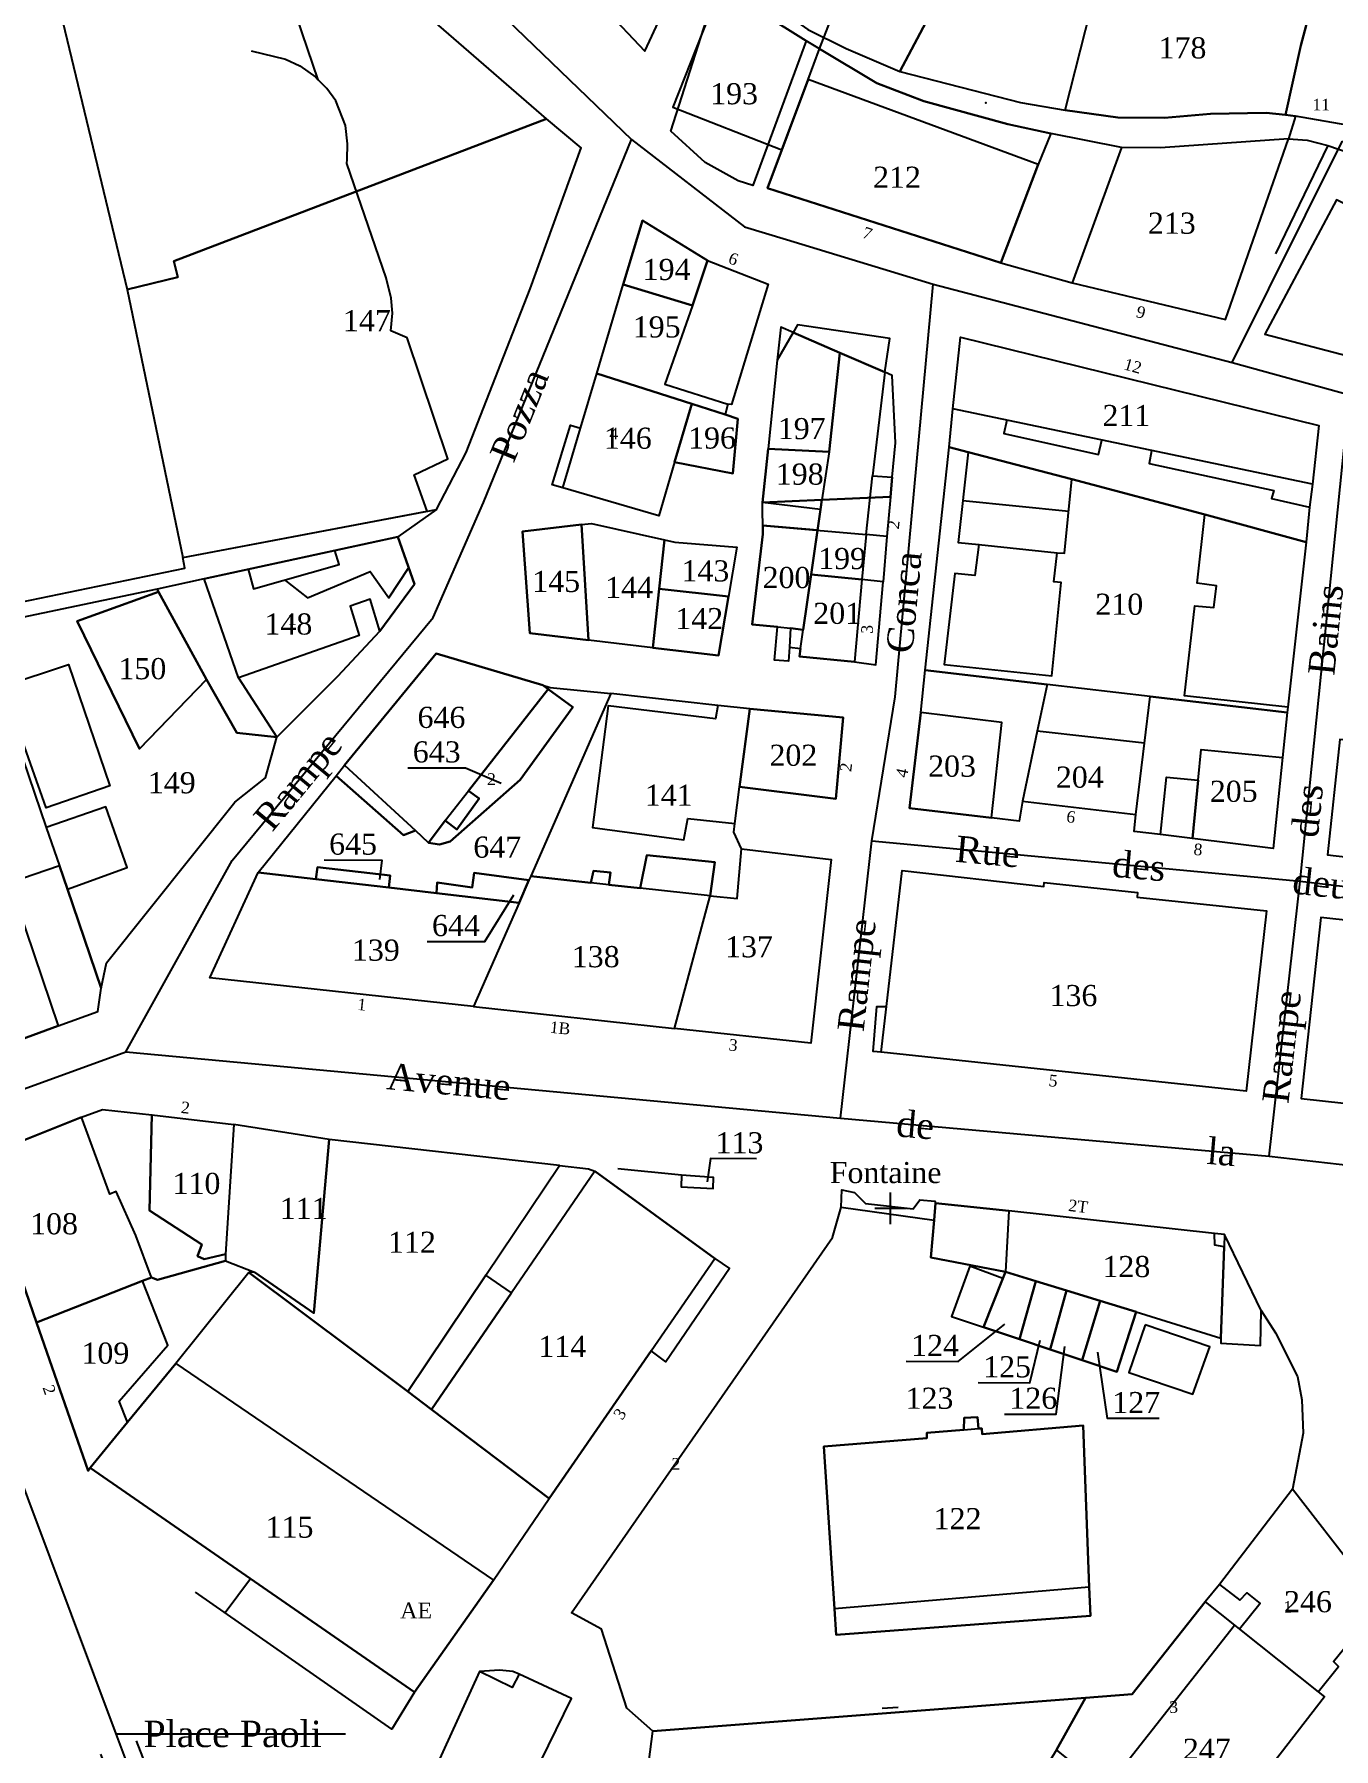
# Model space of a CAD drawing. Extents: x 1207245 to 1207999, y 6153356 to 6154119.
# Drawn here: x 1207515.9 to 1207638.9, y 6153692.3 to 6153854.7 of the extents above; entities that cross this region are included whole.
import ezdxf

# ---------------------------------------------------------------- set-up
doc = ezdxf.new("R2010")
doc.units = 0
doc.linetypes.add('CONTINU', pattern=[0])
doc.layers.get('0').update_dxf_attribs({"linetype": 'CONTINU'})
for name, color, linetype in [('1FLECHEFL', 7, 'CONTINU'), ('1PARCELLE', 7, 'CONTINU'), ('1TRONFLUV', 7, 'CONTINU'), ('1TROUPARCELLE', 7, 'CONTINU'), ('1ZONCOMM', 7, 'CONTINU'), ('3BATIDUR', 7, 'CONTINU'), ('3BATILEGER', 7, 'CONTINU'), ('3CALVAIRE', 7, 'CONTINU'), ('3CHEMIN', 7, 'CONTINU'), ('3FISCLINE', 7, 'CONTINUOUS'), ('3FLECHEPAR', 7, 'CONTINU'), ('3LIMNONPARC', 7, 'CONTINU'), ('3MURNONMI', 7, 'CONTINU'), ('3NUMVOIE', 7, 'CONTINU'), ('3PARCELLETEX', 7, 'CONTINU'), ('3SENTIER', 7, 'CONTINU'), ('3SENTIERTEX', 7, 'CONTINU'), ('3ZONCOMMTEX', 7, 'CONTINU')]:
    doc.layers.add(name, color=color, linetype=linetype)
doc.styles.get("Standard").update_dxf_attribs({"font": 'Times New Roman'})

# ---------------------------------------------------------------- blocks, each defined once
blk = doc.blocks.new('MURNOMI')
blk.add_line((-0.75, 0.5), (0.75, 0.5))
blk = doc.blocks.new('DETATOPO')
for points in [[(-1.5, 0), (1.5, 0)], [(0, -1.5), (0, 1.5)]]:
    blk.add_lwpolyline(points)
blk = doc.blocks.new('FLECHRU1')
blk.add_point((0, 0))

msp = doc.modelspace()

# ---------------------------------------------------------------- linework, layer by layer
at = {"layer": '1PARCELLE'}
for points in [[(1207542.05, 6153895.07), (1207537.3, 6153895.38), (1207537.33, 6153893.53), (1207537.99, 6153890.25), (1207538.95, 6153888.84), (1207552.68, 6153875.33), (1207559.91, 6153867.85), (1207567.19, 6153860.03), (1207569.9, 6153857.09), (1207573.7, 6153853.05), (1207577.82, 6153861.9), (1207572.01, 6153866.89), (1207542.05, 6153895.07)], [(1207501.12, 6153889.75), (1207513.96, 6153875.24), (1207524.72, 6153830.49), (1207529.5, 6153831.66), (1207529.12, 6153833.17), (1207564.39, 6153846.64), (1207545.9, 6153862.73), (1207511, 6153893.98), (1207501.72, 6153890.73), (1207501.12, 6153889.75)], [(1207495.28, 6153845.43), (1207494.18, 6153849.16), (1207498.48, 6153850.46), (1207496.76, 6153856.01), (1207492.47, 6153854.66), (1207490.54, 6153861.13), (1207492.84, 6153871.37), (1207494.24, 6153876.37), (1207495.41, 6153879.7), (1207497.15, 6153883.33), (1207501.12, 6153889.75), (1207513.96, 6153875.24), (1207524.72, 6153830.49), (1207529.96, 6153805.1), (1207553.99, 6153809.67), (1207550.34, 6153807.08), (1207531.99, 6153803.11), (1207527.53, 6153802.12), (1207511.57, 6153798.78), (1207503.24, 6153822.34), (1207497.17, 6153839.97), (1207495.28, 6153845.43)], [(1207589.12, 6153871.71), (1207584.88, 6153867.47), (1207582.95, 6153864.36), (1207581, 6153860.81), (1207589.13, 6153855.1), (1207592.75, 6153853.32), (1207597.85, 6153851.12), (1207605.54, 6153865.67), (1207593.46, 6153870.11), (1207589.12, 6153871.71)], [(1207613.49, 6153847.47), (1207617.33, 6153862.66), (1207605.54, 6153865.67), (1207597.85, 6153851.12), (1207609.26, 6153848.2), (1207613.49, 6153847.47)], [(1207636.84, 6153857.51), (1207635.8, 6153853.6), (1207634.36, 6153847.02), (1207632.52, 6153847.23), (1207627.25, 6153847.13), (1207622.91, 6153846.73), (1207618.49, 6153846.78), (1207613.49, 6153847.47), (1207617.33, 6153862.66), (1207618.94, 6153862.29), (1207636.84, 6153857.51)], [(1207580.57, 6153859.3), (1207588.97, 6153854.05), (1207583.93, 6153840.33), (1207582.55, 6153840.77), (1207579.41, 6153842.53), (1207576.18, 6153845.49), (1207580.57, 6153859.3)], [(1207612.13, 6153845.27), (1207610.94, 6153842.32), (1207607.39, 6153833), (1207585.33, 6153840.08), (1207589.18, 6153850.38), (1207590.24, 6153853.27), (1207595.65, 6153850.02), (1207600.12, 6153848.33), (1207608.05, 6153846.16), (1207612.13, 6153845.27)], [(1207524.72, 6153830.49), (1207529.96, 6153805.1), (1207553.99, 6153809.67), (1207556.79, 6153815.05), (1207562.86, 6153830.55), (1207567.67, 6153843.89), (1207564.39, 6153846.64), (1207529.12, 6153833.17), (1207529.5, 6153831.66), (1207524.72, 6153830.49)], [(1207612.13, 6153845.27), (1207610.94, 6153842.32), (1207607.39, 6153833), (1207614.14, 6153831.12), (1207628.67, 6153827.64), (1207634.63, 6153844.76), (1207622.52, 6153843.89), (1207618.81, 6153843.92), (1207612.13, 6153845.27)], [(1207649.23, 6153821.84), (1207654.88, 6153831.62), (1207653.26, 6153832.85), (1207649.9, 6153836.49), (1207647.66, 6153838.45), (1207643.17, 6153841.31), (1207641.15, 6153837.96), (1207639.17, 6153838.97), (1207632.39, 6153826.25), (1207649.23, 6153821.84)], [(1207571.67, 6153830.95), (1207578.21, 6153828.97), (1207579.63, 6153833.23), (1207573.47, 6153837.03), (1207571.67, 6153830.95)], [(1207569.17, 6153822.55), (1207571.67, 6153830.95), (1207578.21, 6153828.97), (1207579.63, 6153833.23), (1207585.38, 6153830.99), (1207581.92, 6153819.6), (1207581.55, 6153819.64), (1207581.32, 6153818.65), (1207578.15, 6153819.67), (1207569.17, 6153822.55)], [(1207585.37, 6153815.42), (1207591.14, 6153815.12), (1207592.16, 6153824.5), (1207587.75, 6153826.41), (1207586.57, 6153826.92), (1207586.24, 6153823.8), (1207585.37, 6153815.42)], [(1207636.32, 6153806.58), (1207626.72, 6153809.19), (1207614.12, 6153812.54), (1207604.3, 6153815.1), (1207602.51, 6153815.57), (1207602.87, 6153819.18), (1207603.57, 6153825.97), (1207637.51, 6153817.6), (1207636.89, 6153812.05), (1207636.63, 6153809.89), (1207636.32, 6153806.58)], [(1207590.47, 6153810.57), (1207596.95, 6153810.86), (1207597.12, 6153812.73), (1207597.42, 6153815.98), (1207597.13, 6153822.34), (1207596.42, 6153822.65), (1207592.16, 6153824.5), (1207591.14, 6153815.12), (1207585.37, 6153815.42), (1207584.84, 6153810.32), (1207590.47, 6153810.57)], [(1207569.17, 6153822.55), (1207578.15, 6153819.67), (1207576.52, 6153814.15), (1207575.02, 6153809.05), (1207565.95, 6153811.7), (1207564.95, 6153811.98), (1207566.67, 6153817.66), (1207567.62, 6153817.36), (1207569.17, 6153822.55)], [(1207581.32, 6153818.65), (1207578.15, 6153819.67), (1207576.52, 6153814.15), (1207582.05, 6153813.07), (1207582.5, 6153818.26), (1207581.32, 6153818.65)], [(1207634.5, 6153790.45), (1207621.55, 6153791.95), (1207611.78, 6153793.08), (1207600.24, 6153794.44), (1207602.51, 6153815.57), (1207604.3, 6153815.1), (1207614.12, 6153812.54), (1207626.72, 6153809.19), (1207636.32, 6153806.58), (1207634.57, 6153790.94), (1207634.5, 6153790.45)], [(1207590.47, 6153810.57), (1207596.95, 6153810.86), (1207596.61, 6153807.11), (1207596.26, 6153802.81), (1207594.25, 6153803.02), (1207589.45, 6153803.5), (1207590.34, 6153809.66), (1207590.47, 6153810.57)], [(1207590.47, 6153810.57), (1207590.34, 6153809.66), (1207589.45, 6153803.5), (1207588.69, 6153798.28), (1207587.5, 6153798.42), (1207587.39, 6153796.62), (1207587.31, 6153795.3), (1207585.98, 6153795.41), (1207586.27, 6153798.54), (1207583.88, 6153798.76), (1207584.87, 6153807.33), (1207584.84, 6153810.32), (1207590.47, 6153810.57)], [(1207568.37, 6153797.29), (1207567.7, 6153808.23), (1207562.13, 6153807.58), (1207562.82, 6153797.94), (1207568.37, 6153797.29)], [(1207575.07, 6153802.14), (1207574.47, 6153796.56), (1207568.37, 6153797.29), (1207567.7, 6153808.23), (1207568.66, 6153808.33), (1207575.57, 6153806.79), (1207575.07, 6153802.14)], [(1207550.34, 6153807.08), (1207531.99, 6153803.11), (1207527.53, 6153802.12), (1207527.66, 6153801.88), (1207532.23, 6153793.55), (1207535.08, 6153788.5), (1207538.88, 6153788.1), (1207544.64, 6153793.87), (1207548.61, 6153798.14), (1207551.91, 6153802.6), (1207550.34, 6153807.08)], [(1207575.07, 6153802.14), (1207575.57, 6153806.79), (1207576.55, 6153806.57), (1207582.42, 6153806.09), (1207581.63, 6153801.41), (1207575.07, 6153802.14)], [(1207596.26, 6153802.81), (1207594.25, 6153803.02), (1207589.45, 6153803.5), (1207588.69, 6153798.28), (1207587.5, 6153798.42), (1207587.39, 6153796.62), (1207588.43, 6153796.51), (1207588.33, 6153795.75), (1207593.54, 6153795.25), (1207595.58, 6153794.95), (1207596.26, 6153802.81)], [(1207527.53, 6153802.12), (1207511.57, 6153798.78), (1207510.55, 6153798.54), (1207513.72, 6153789.3), (1207517.04, 6153779.56), (1207518.29, 6153775.91), (1207519.06, 6153773.7), (1207522.25, 6153764.34), (1207522.74, 6153766.75), (1207534.91, 6153781.96), (1207537.79, 6153784.24), (1207538.88, 6153788.1), (1207535.08, 6153788.5), (1207532.23, 6153793.55), (1207525.88, 6153787.01), (1207519.98, 6153799.1), (1207527.66, 6153801.88), (1207527.53, 6153802.12)], [(1207527.66, 6153801.88), (1207519.98, 6153799.1), (1207525.88, 6153787.01), (1207532.23, 6153793.55), (1207527.66, 6153801.88)], [(1207575.07, 6153802.14), (1207574.47, 6153796.56), (1207580.68, 6153795.83), (1207581.63, 6153801.41), (1207575.07, 6153802.14)], [(1207564.06, 6153793.02), (1207564.55, 6153792.66), (1207557.02, 6153783.02), (1207558.03, 6153782.29), (1207555.9, 6153779.37), (1207554.8, 6153780.2), (1207553.23, 6153778.1), (1207551.99, 6153779.26), (1207550.87, 6153778.84), (1207544.5, 6153784.43), (1207545.29, 6153785.46), (1207553.94, 6153796.03), (1207564.06, 6153793.02)], [(1207570.49, 6153792.23), (1207562.9, 6153774.93), (1207562.74, 6153774.57), (1207557.55, 6153775.25), (1207557.37, 6153773.88), (1207554.06, 6153774.33), (1207553.98, 6153773.34), (1207549.47, 6153773.86), (1207549.59, 6153775.02), (1207542.72, 6153775.79), (1207542.56, 6153774.66), (1207537.12, 6153775.29), (1207544.5, 6153784.43), (1207550.87, 6153778.84), (1207551.99, 6153779.26), (1207553.23, 6153778.1), (1207554.28, 6153777.94), (1207555.29, 6153778.21), (1207561.89, 6153784.07), (1207566.89, 6153790.95), (1207564.55, 6153792.66), (1207564.06, 6153793.02), (1207564.74, 6153792.81), (1207570.49, 6153792.23)], [(1207600.24, 6153794.44), (1207611.78, 6153793.08), (1207610.83, 6153788.66), (1207609.46, 6153782.03), (1207609.13, 6153780.16), (1207606.51, 6153780.48), (1207598.77, 6153781.38), (1207599.84, 6153790.45), (1207600.24, 6153794.44)], [(1207620.17, 6153780.79), (1207620.99, 6153787.52), (1207621.55, 6153791.95), (1207611.78, 6153793.08), (1207610.83, 6153788.66), (1207609.46, 6153782.03), (1207620.17, 6153780.79)], [(1207564.55, 6153792.66), (1207566.89, 6153790.95), (1207561.89, 6153784.07), (1207555.29, 6153778.21), (1207554.28, 6153777.94), (1207553.23, 6153778.1), (1207554.8, 6153780.2), (1207555.9, 6153779.37), (1207558.03, 6153782.29), (1207557.02, 6153783.02), (1207564.55, 6153792.66)], [(1207579.9, 6153773.09), (1207582.44, 6153772.82), (1207582.86, 6153777.52), (1207582.13, 6153779.1), (1207582.21, 6153779.94), (1207582.68, 6153783.41), (1207583.66, 6153790.78), (1207580.61, 6153791.11), (1207570.49, 6153792.23), (1207562.9, 6153774.93), (1207568.6, 6153774.32), (1207568.85, 6153775.44), (1207570.47, 6153775.28), (1207570.29, 6153774.13), (1207573.27, 6153773.81), (1207573.89, 6153776.93), (1207580.33, 6153776.26), (1207579.9, 6153773.09)], [(1207634.5, 6153790.45), (1207634.06, 6153786.19), (1207633.18, 6153777.57), (1207625.55, 6153778.51), (1207622.51, 6153778.88), (1207620.01, 6153779.16), (1207620.17, 6153780.79), (1207620.99, 6153787.52), (1207621.55, 6153791.95), (1207634.5, 6153790.45)], [(1207582.68, 6153783.41), (1207583.66, 6153790.78), (1207592.49, 6153789.95), (1207591.79, 6153782.28), (1207582.68, 6153783.41)], [(1207518.29, 6153775.91), (1207513.61, 6153774.32), (1207503.51, 6153770.88), (1207498.83, 6153784.32), (1207509.09, 6153787.74), (1207513.72, 6153789.3), (1207517.04, 6153779.56), (1207518.29, 6153775.91)], [(1207662.82, 6153774.15), (1207663.7, 6153782.12), (1207664.04, 6153785.04), (1207639.49, 6153787.89), (1207638.33, 6153776.95), (1207662.82, 6153774.15)], [(1207579.9, 6153773.09), (1207580.33, 6153776.26), (1207573.89, 6153776.93), (1207573.27, 6153773.81), (1207570.29, 6153774.13), (1207570.47, 6153775.28), (1207568.85, 6153775.44), (1207568.6, 6153774.32), (1207562.9, 6153774.93), (1207562.74, 6153774.57), (1207561.81, 6153772.43), (1207557.5, 6153762.6), (1207576.5, 6153760.53), (1207579.9, 6153773.09)], [(1207579.9, 6153773.09), (1207582.44, 6153772.82), (1207582.86, 6153777.52), (1207591.33, 6153776.51), (1207589.41, 6153759.12), (1207576.5, 6153760.53), (1207579.9, 6153773.09)], [(1207522.25, 6153764.34), (1207519.06, 6153773.7), (1207518.29, 6153775.91), (1207513.61, 6153774.32), (1207503.51, 6153770.88), (1207508.31, 6153757.15), (1207518.16, 6153760.77), (1207521.93, 6153762.13), (1207522.25, 6153764.34)], [(1207537.12, 6153775.29), (1207542.56, 6153774.66), (1207549.47, 6153773.86), (1207553.98, 6153773.34), (1207561.81, 6153772.43), (1207557.5, 6153762.6), (1207532.53, 6153765.32), (1207537.12, 6153775.29)], [(1207542.56, 6153774.66), (1207542.72, 6153775.79), (1207549.59, 6153775.02), (1207549.47, 6153773.86), (1207542.56, 6153774.66)], [(1207553.98, 6153773.34), (1207554.06, 6153774.33), (1207557.37, 6153773.88), (1207557.55, 6153775.25), (1207562.74, 6153774.57), (1207561.81, 6153772.43), (1207553.98, 6153773.34)], [(1207620.3, 6153772.96), (1207632.56, 6153771.65), (1207630.61, 6153754.57), (1207596.08, 6153758.27), (1207595.32, 6153758.35), (1207595.68, 6153762.61), (1207596.58, 6153762.59), (1207598.05, 6153775.49), (1207611.46, 6153773.97), (1207611.52, 6153774.35), (1207620.33, 6153773.41), (1207620.3, 6153772.96)], [(1207662.66, 6153768.29), (1207637.7, 6153771.02), (1207635.84, 6153753.9), (1207660.93, 6153751.13), (1207662.66, 6153768.29)], [(1207534.01, 6153739.16), (1207534.02, 6153738.51), (1207527.57, 6153736.73), (1207527.01, 6153736.95), (1207526.17, 6153736.62), (1207516.13, 6153732.69), (1207510.73, 6153748.26), (1207520.39, 6153752.11), (1207522.38, 6153752.84), (1207527.04, 6153752.35), (1207526.81, 6153743.29), (1207531.77, 6153740.08), (1207531.37, 6153738.97), (1207532.01, 6153738.68), (1207534.01, 6153739.16)], [(1207534.01, 6153739.16), (1207532.01, 6153738.68), (1207531.37, 6153738.97), (1207531.77, 6153740.08), (1207526.81, 6153743.29), (1207527.04, 6153752.35), (1207534.8, 6153751.44), (1207534.01, 6153739.16)], [(1207534.01, 6153739.16), (1207534.02, 6153738.51), (1207536.77, 6153737.46), (1207542.38, 6153733.57), (1207543.84, 6153750.02), (1207534.8, 6153751.44), (1207534.01, 6153739.16)], [(1207536.22, 6153737.42), (1207551.27, 6153726.15), (1207558.66, 6153737.16), (1207565.62, 6153747.54), (1207543.84, 6153750.02), (1207542.38, 6153733.57), (1207536.77, 6153737.46), (1207536.22, 6153737.42)], [(1207564.64, 6153716.02), (1207553.52, 6153724.45), (1207551.27, 6153726.15), (1207558.66, 6153737.16), (1207565.62, 6153747.54), (1207568.36, 6153747.24), (1207568.96, 6153747.02), (1207580.34, 6153738.73), (1207581.71, 6153737.79), (1207575.7, 6153728.97), (1207574.3, 6153729.99), (1207564.64, 6153716.02)], [(1207580.22, 6153746.4), (1207577.19, 6153746.63), (1207577.13, 6153745.53), (1207580.16, 6153745.37), (1207580.22, 6153746.4)], [(1207572, 6153696.15), (1207569.61, 6153703.64), (1207566.77, 6153705.2), (1207591.48, 6153740.73), (1207592.29, 6153743.6), (1207601.09, 6153742.38), (1207600.77, 6153738.83), (1207607.85, 6153737.48), (1207607.6, 6153736.85), (1207605.77, 6153732.24), (1207609.16, 6153731.1), (1207612.07, 6153730.13), (1207615.09, 6153729.13), (1207618.39, 6153728.02), (1207620.2, 6153733.68), (1207628.24, 6153731.2), (1207628.23, 6153730.73), (1207631.98, 6153730.5), (1207632.03, 6153733.83), (1207633.4, 6153731.69), (1207635.49, 6153727.58), (1207635.9, 6153725.35), (1207636.03, 6153722.2), (1207635.02, 6153716.9), (1207628.11, 6153707.87), (1207626.75, 6153706.23), (1207619.82, 6153697.5), (1207615.41, 6153697.13), (1207574.47, 6153693.98), (1207572, 6153696.15)], [(1207601.09, 6153742.38), (1207600.77, 6153738.83), (1207607.85, 6153737.48), (1207610.72, 6153736.59), (1207613.63, 6153735.7), (1207616.79, 6153734.72), (1207620.2, 6153733.68), (1207628.24, 6153731.2), (1207628.23, 6153730.73), (1207631.98, 6153730.5), (1207632.03, 6153733.83), (1207628.58, 6153741.01), (1207627.62, 6153741.11), (1207608.16, 6153743.24), (1207601.23, 6153743.98), (1207601.09, 6153742.38)], [(1207536.22, 6153737.42), (1207529.3, 6153728.81), (1207524.75, 6153723.23), (1207521.21, 6153718.91), (1207521, 6153718.65), (1207516.13, 6153732.69), (1207526.17, 6153736.62), (1207527.01, 6153736.95), (1207527.57, 6153736.73), (1207534.02, 6153738.51), (1207536.77, 6153737.46), (1207536.22, 6153737.42)], [(1207536.22, 6153737.42), (1207529.3, 6153728.81), (1207524.75, 6153723.23), (1207521.21, 6153718.91), (1207551.91, 6153697.67), (1207559.38, 6153708.3), (1207564.64, 6153716.02), (1207553.52, 6153724.45), (1207551.27, 6153726.15), (1207536.22, 6153737.42)], [(1207607.85, 6153737.48), (1207610.72, 6153736.59), (1207609.16, 6153731.1), (1207605.77, 6153732.24), (1207607.6, 6153736.85), (1207607.85, 6153737.48)], [(1207610.72, 6153736.59), (1207613.63, 6153735.7), (1207612.07, 6153730.13), (1207609.16, 6153731.1), (1207610.72, 6153736.59)], [(1207613.63, 6153735.7), (1207616.79, 6153734.72), (1207615.09, 6153729.13), (1207612.07, 6153730.13), (1207613.63, 6153735.7)], [(1207616.79, 6153734.72), (1207620.2, 6153733.68), (1207618.39, 6153728.02), (1207615.09, 6153729.13), (1207616.79, 6153734.72)], [(1207600.39, 6153721.74), (1207590.65, 6153720.95), (1207591.66, 6153705.58), (1207591.83, 6153703.12), (1207615.89, 6153704.91), (1207615.76, 6153707.61), (1207615.2, 6153722.94), (1207605.63, 6153722.12), (1207605.61, 6153722.64), (1207605.28, 6153722.63), (1207605.19, 6153723.72), (1207603.92, 6153723.64), (1207603.91, 6153722.52), (1207600.39, 6153722.25), (1207600.39, 6153721.74)], [(1207626.75, 6153706.23), (1207629.53, 6153704.02), (1207630, 6153703.64), (1207637.43, 6153697.72), (1207639.38, 6153700.1), (1207638.9, 6153700.58), (1207642.55, 6153705.11), (1207641.23, 6153708.87), (1207635.02, 6153716.9), (1207628.11, 6153707.87), (1207626.75, 6153706.23)], [(1207612.66, 6153692.21), (1207615.41, 6153697.13), (1207619.82, 6153697.5), (1207626.75, 6153706.23), (1207629.53, 6153704.02), (1207630, 6153703.64), (1207637.43, 6153697.72), (1207638.05, 6153697.23), (1207625.98, 6153681.64), (1207617.32, 6153688.5), (1207614.59, 6153690.66), (1207612.66, 6153692.21)], [(1207550.45, 6153682.98), (1207558.05, 6153679.1), (1207558.65, 6153680.44), (1207561.15, 6153679.29), (1207562.71, 6153682.71), (1207560.25, 6153683.78), (1207566.78, 6153697.09), (1207561.82, 6153699.38), (1207561.2, 6153699.63), (1207559.94, 6153699.77), (1207558.07, 6153699.64), (1207550.45, 6153682.98)], [(1207579.17, 6153665.7), (1207580.27, 6153673.01), (1207571.99, 6153674.92), (1207574.47, 6153693.98), (1207615.41, 6153697.13), (1207612.66, 6153692.21), (1207601.11, 6153673.18), (1207598.46, 6153668.82), (1207597.58, 6153669.42), (1207592.48, 6153663.66), (1207579.17, 6153665.7)]]:
    msp.add_lwpolyline(points, close=True, dxfattribs=at)
msp.add_lwpolyline([(1207664.56, 6153855.82), (1207657.08, 6153852.28), (1207654.44, 6153852.29), (1207643.32, 6153854.96), (1207641.53, 6153847.09), (1207640.18, 6153846.05), (1207635.28, 6153846.89), (1207634.36, 6153847.02), (1207635.8, 6153853.6), (1207636.84, 6153857.51)], dxfattribs=at)
at = {"layer": '1TRONFLUV'}
msp.add_lwpolyline([(1207597.85, 6153851.12), (1207609.26, 6153848.2), (1207613.49, 6153847.47), (1207618.49, 6153846.78), (1207622.91, 6153846.73), (1207627.25, 6153847.13), (1207632.52, 6153847.23), (1207634.36, 6153847.02), (1207635.28, 6153846.89), (1207634.63, 6153844.76), (1207622.52, 6153843.89), (1207618.81, 6153843.92), (1207612.13, 6153845.27), (1207608.05, 6153846.16), (1207600.12, 6153848.33), (1207595.65, 6153850.02), (1207590.24, 6153853.27), (1207588.97, 6153854.05), (1207580.57, 6153859.3), (1207581, 6153860.81), (1207589.13, 6153855.1), (1207592.75, 6153853.32), (1207597.85, 6153851.12)], close=True, dxfattribs=at)
at = {"layer": '1TROUPARCELLE'}
msp.add_lwpolyline([(1207591.66, 6153705.58), (1207590.65, 6153720.95), (1207600.39, 6153721.74), (1207600.39, 6153722.25), (1207603.91, 6153722.52), (1207603.92, 6153723.64), (1207605.19, 6153723.72), (1207605.28, 6153722.63), (1207605.61, 6153722.64), (1207605.63, 6153722.12), (1207615.2, 6153722.94), (1207615.76, 6153707.61), (1207615.89, 6153704.91), (1207591.83, 6153703.12), (1207591.66, 6153705.58)], close=True, dxfattribs=at)
at = {"layer": '1ZONCOMM'}
for points in [[(1207456.86, 6153882.47), (1207513.5, 6153901.48), (1207572.45, 6153844.69), (1207583.15, 6153836.43), (1207587.13, 6153835.23), (1207601, 6153831), (1207629.3, 6153823.58), (1207640.4, 6153820.53), (1207701.92, 6153804.83), (1207720.09, 6153799.65), (1207765.92, 6153780.65), (1207781.49, 6153783.13), (1207877.69, 6153806.3), (1207889.12, 6153823.4), (1207896.98, 6153830.36)], [(1207456.86, 6153882.47), (1207513.5, 6153901.48), (1207572.45, 6153844.69), (1207583.15, 6153836.43), (1207587.13, 6153835.23), (1207601, 6153831), (1207629.3, 6153823.58), (1207640.4, 6153820.53), (1207701.92, 6153804.83), (1207720.09, 6153799.65), (1207765.92, 6153780.65), (1207781.49, 6153783.13), (1207877.69, 6153806.3), (1207889.12, 6153823.4), (1207896.98, 6153830.36)], [(1207629.3, 6153823.58), (1207639.7, 6153844.49), (1207658.11, 6153847.71), (1207665.35, 6153850.06), (1207671, 6153854.65), (1207674.87, 6153861.73), (1207688.29, 6153893.3)], [(1207629.3, 6153823.58), (1207639.7, 6153844.49), (1207658.11, 6153847.71), (1207665.35, 6153850.06), (1207671, 6153854.65), (1207674.87, 6153861.73), (1207688.29, 6153893.3)], [(1207524.58, 6153758.32), (1207534.63, 6153776.42), (1207553.67, 6153799.43), (1207558.44, 6153810.33), (1207572.45, 6153844.69)], [(1207592.24, 6153752.02), (1207595.19, 6153778.3), (1207597.4, 6153791.93), (1207601, 6153831)], [(1207632.8, 6153748.44), (1207635.75, 6153774.48), (1207640.4, 6153820.53)], [(1207595.19, 6153778.3), (1207635.75, 6153774.48), (1207665.98, 6153770.88), (1207663.53, 6153745.41)], [(1207503.57, 6153750.67), (1207524.58, 6153758.32), (1207592.24, 6153752.02), (1207632.8, 6153748.44), (1207644.94, 6153747.03), (1207663.53, 6153745.41), (1207701.8, 6153740.3)], [(1207513.88, 6153590.48), (1207518.25, 6153609.85), (1207521.77, 6153616.97), (1207524.12, 6153623.69), (1207528.3, 6153642.53), (1207530.94, 6153657.81), (1207534.16, 6153665.28), (1207533.12, 6153668.5), (1207523.67, 6153693.73), (1207513.19, 6153721.74)], [(1207523.67, 6153693.73), (1207545.37, 6153693.74)]]:
    msp.add_lwpolyline(points, dxfattribs=at)
at = {"layer": '3BATIDUR'}
for points in [[(1207581.38, 6153860.48), (1207576.37, 6153847.74), (1207586.68, 6153843.7), (1207589.18, 6153850.38), (1207590.24, 6153853.27), (1207591.49, 6153856.52), (1207581.38, 6153860.48)], [(1207610.94, 6153842.32), (1207589.18, 6153850.38), (1207585.33, 6153840.08), (1207607.39, 6153833), (1207610.94, 6153842.32)], [(1207618.81, 6153843.92), (1207614.14, 6153831.12), (1207628.67, 6153827.64), (1207634.63, 6153844.76), (1207622.52, 6153843.89), (1207618.81, 6153843.92)], [(1207571.67, 6153830.95), (1207573.47, 6153837.03), (1207579.63, 6153833.23), (1207578.21, 6153828.97), (1207571.67, 6153830.95)], [(1207578.15, 6153819.67), (1207569.17, 6153822.55), (1207571.67, 6153830.95), (1207578.21, 6153828.97), (1207579.63, 6153833.23), (1207585.38, 6153830.99), (1207581.92, 6153819.6), (1207581.55, 6153819.64), (1207581.32, 6153818.65), (1207578.15, 6153819.67)], [(1207592.16, 6153824.5), (1207587.75, 6153826.41), (1207586.24, 6153823.8), (1207585.37, 6153815.42), (1207591.14, 6153815.12), (1207592.16, 6153824.5)], [(1207602.87, 6153819.18), (1207603.57, 6153825.97), (1207637.51, 6153817.6), (1207636.89, 6153812.05), (1207602.87, 6153819.18)], [(1207590.47, 6153810.57), (1207584.84, 6153810.32), (1207585.37, 6153815.42), (1207591.14, 6153815.12), (1207592.16, 6153824.5), (1207596.42, 6153822.65), (1207595.24, 6153812.84), (1207597.12, 6153812.73), (1207596.95, 6153810.86), (1207590.47, 6153810.57)], [(1207578.15, 6153819.67), (1207576.52, 6153814.15), (1207575.02, 6153809.05), (1207565.95, 6153811.7), (1207567.62, 6153817.36), (1207569.17, 6153822.55), (1207578.15, 6153819.67)], [(1207578.15, 6153819.67), (1207581.32, 6153818.65), (1207582.5, 6153818.26), (1207582.05, 6153813.07), (1207576.52, 6153814.15), (1207578.15, 6153819.67)], [(1207614.12, 6153812.54), (1207604.3, 6153815.1), (1207603.37, 6153806.52), (1207605.31, 6153806.35), (1207604.95, 6153803.41), (1207603.04, 6153803.61), (1207602.05, 6153794.99), (1207612.22, 6153793.9), (1207613.12, 6153802.75), (1207612.43, 6153802.81), (1207612.72, 6153805.56), (1207613.44, 6153805.51), (1207614.12, 6153812.54)], [(1207590.47, 6153810.57), (1207596.95, 6153810.86), (1207596.61, 6153807.11), (1207594.65, 6153807.3), (1207594.25, 6153803.02), (1207589.45, 6153803.5), (1207590.34, 6153809.66), (1207590.47, 6153810.57)], [(1207590.34, 6153809.66), (1207584.84, 6153810.32), (1207590.47, 6153810.57), (1207590.34, 6153809.66)], [(1207626.72, 6153809.19), (1207636.32, 6153806.58), (1207634.57, 6153790.94), (1207624.78, 6153792.03), (1207625.76, 6153800.53), (1207627.55, 6153800.37), (1207627.81, 6153802.44), (1207626, 6153802.69), (1207626.72, 6153809.19)], [(1207568.37, 6153797.29), (1207562.82, 6153797.94), (1207562.13, 6153807.58), (1207567.7, 6153808.23), (1207568.37, 6153797.29)], [(1207575.07, 6153802.14), (1207574.47, 6153796.56), (1207568.37, 6153797.29), (1207567.7, 6153808.23), (1207568.66, 6153808.33), (1207575.57, 6153806.79), (1207575.07, 6153802.14)], [(1207584.86, 6153808.14), (1207584.87, 6153807.33), (1207583.88, 6153798.76), (1207586.27, 6153798.54), (1207587.5, 6153798.42), (1207588.69, 6153798.28), (1207589.45, 6153803.5), (1207590.06, 6153807.69), (1207584.86, 6153808.14)], [(1207531.99, 6153803.11), (1207550.34, 6153807.08), (1207551.91, 6153802.6), (1207548.61, 6153798.14), (1207547.71, 6153801.17), (1207545.82, 6153800.52), (1207546.66, 6153797.72), (1207535.25, 6153793.71), (1207531.99, 6153803.11)], [(1207575.07, 6153802.14), (1207575.57, 6153806.79), (1207576.55, 6153806.57), (1207582.42, 6153806.09), (1207581.63, 6153801.41), (1207575.07, 6153802.14)], [(1207594.25, 6153803.02), (1207593.54, 6153795.25), (1207588.33, 6153795.75), (1207588.43, 6153796.51), (1207588.69, 6153798.28), (1207589.45, 6153803.5), (1207594.25, 6153803.02)], [(1207532.23, 6153793.55), (1207527.66, 6153801.88), (1207519.98, 6153799.1), (1207525.88, 6153787.01), (1207532.23, 6153793.55)], [(1207575.07, 6153802.14), (1207581.63, 6153801.41), (1207580.68, 6153795.83), (1207574.47, 6153796.56), (1207575.07, 6153802.14)], [(1207564.55, 6153792.66), (1207564.06, 6153793.02), (1207553.94, 6153796.03), (1207545.29, 6153785.46), (1207551.99, 6153779.26), (1207553.23, 6153778.1), (1207554.8, 6153780.2), (1207555.9, 6153779.37), (1207558.03, 6153782.29), (1207557.02, 6153783.02), (1207564.55, 6153792.66)], [(1207582.68, 6153783.41), (1207591.79, 6153782.28), (1207592.49, 6153789.95), (1207583.66, 6153790.78), (1207582.68, 6153783.41)], [(1207599.84, 6153790.45), (1207598.77, 6153781.38), (1207606.51, 6153780.48), (1207607.5, 6153789.49), (1207599.84, 6153790.45)], [(1207620.99, 6153787.52), (1207610.83, 6153788.66), (1207609.46, 6153782.03), (1207620.17, 6153780.79), (1207620.99, 6153787.52)], [(1207626.09, 6153784.02), (1207626.38, 6153786.94), (1207634.06, 6153786.19), (1207633.18, 6153777.57), (1207625.55, 6153778.51), (1207626.09, 6153784.02)], [(1207626.09, 6153784.02), (1207625.55, 6153778.51), (1207622.51, 6153778.88), (1207623.09, 6153784.31), (1207626.09, 6153784.02)], [(1207579.9, 6153773.09), (1207582.44, 6153772.82), (1207582.86, 6153777.52), (1207591.33, 6153776.51), (1207589.41, 6153759.12), (1207576.5, 6153760.53), (1207579.9, 6153773.09)], [(1207537.12, 6153775.29), (1207542.56, 6153774.66), (1207549.47, 6153773.86), (1207553.98, 6153773.34), (1207561.81, 6153772.43), (1207557.5, 6153762.6), (1207532.53, 6153765.32), (1207537.12, 6153775.29)], [(1207549.47, 6153773.86), (1207542.56, 6153774.66), (1207542.72, 6153775.79), (1207549.59, 6153775.02), (1207549.47, 6153773.86)], [(1207553.98, 6153773.34), (1207561.81, 6153772.43), (1207562.74, 6153774.57), (1207557.55, 6153775.25), (1207557.37, 6153773.88), (1207554.06, 6153774.33), (1207553.98, 6153773.34)], [(1207596.58, 6153762.59), (1207598.05, 6153775.49), (1207611.46, 6153773.97), (1207611.52, 6153774.35), (1207620.33, 6153773.41), (1207620.3, 6153772.96), (1207632.56, 6153771.65), (1207630.61, 6153754.57), (1207596.08, 6153758.27), (1207596.58, 6153762.59)], [(1207513.61, 6153774.32), (1207518.16, 6153760.77), (1207508.31, 6153757.15), (1207503.51, 6153770.88), (1207513.61, 6153774.32)], [(1207568.6, 6153774.32), (1207562.9, 6153774.93), (1207562.74, 6153774.57), (1207561.81, 6153772.43), (1207557.5, 6153762.6), (1207576.5, 6153760.53), (1207579.9, 6153773.09), (1207573.27, 6153773.81), (1207570.29, 6153774.13), (1207568.6, 6153774.32)], [(1207637.7, 6153771.02), (1207635.84, 6153753.9), (1207660.93, 6153751.13), (1207662.66, 6153768.29), (1207637.7, 6153771.02)], [(1207534.01, 6153739.16), (1207532.01, 6153738.68), (1207531.37, 6153738.97), (1207531.77, 6153740.08), (1207526.81, 6153743.29), (1207527.04, 6153752.35), (1207534.8, 6153751.44), (1207534.01, 6153739.16)], [(1207526.17, 6153736.62), (1207527.01, 6153736.95), (1207525.53, 6153740.91), (1207523.65, 6153745.09), (1207523.08, 6153744.84), (1207520.39, 6153752.11), (1207510.73, 6153748.26), (1207516.13, 6153732.69), (1207526.17, 6153736.62)], [(1207561.08, 6153735.48), (1207553.52, 6153724.45), (1207564.64, 6153716.02), (1207574.3, 6153729.99), (1207580.34, 6153738.73), (1207568.96, 6153747.02), (1207561.08, 6153735.48)], [(1207577.19, 6153746.63), (1207577.13, 6153745.53), (1207580.16, 6153745.37), (1207580.22, 6153746.4), (1207577.19, 6153746.63)], [(1207607.85, 6153737.48), (1207600.77, 6153738.83), (1207601.09, 6153742.38), (1207601.23, 6153743.98), (1207608.16, 6153743.24), (1207607.85, 6153737.48)], [(1207628.54, 6153739.84), (1207627.65, 6153740), (1207627.62, 6153741.11), (1207608.16, 6153743.24), (1207607.85, 6153737.48), (1207610.72, 6153736.59), (1207613.63, 6153735.7), (1207616.79, 6153734.72), (1207620.2, 6153733.68), (1207628.24, 6153731.2), (1207628.54, 6153739.84)], [(1207605.77, 6153732.24), (1207607.6, 6153736.85), (1207604.48, 6153738.01), (1207602.72, 6153733.26), (1207605.77, 6153732.24)], [(1207521.21, 6153718.91), (1207524.75, 6153723.23), (1207523.96, 6153725.24), (1207528.56, 6153730.55), (1207526.17, 6153736.62), (1207516.13, 6153732.69), (1207521, 6153718.65), (1207521.21, 6153718.91)], [(1207610.72, 6153736.59), (1207607.85, 6153737.48), (1207607.6, 6153736.85), (1207605.77, 6153732.24), (1207609.16, 6153731.1), (1207610.72, 6153736.59)], [(1207609.16, 6153731.1), (1207612.07, 6153730.13), (1207613.63, 6153735.7), (1207610.72, 6153736.59), (1207609.16, 6153731.1)], [(1207612.07, 6153730.13), (1207615.09, 6153729.13), (1207616.79, 6153734.72), (1207613.63, 6153735.7), (1207612.07, 6153730.13)], [(1207615.09, 6153729.13), (1207618.39, 6153728.02), (1207620.2, 6153733.68), (1207616.79, 6153734.72), (1207615.09, 6153729.13)], [(1207621.06, 6153732.47), (1207619.51, 6153727.94), (1207625.58, 6153725.9), (1207627.2, 6153730.38), (1207621.06, 6153732.47)], [(1207524.75, 6153723.23), (1207529.3, 6153728.81), (1207559.38, 6153708.3), (1207551.91, 6153697.67), (1207521.21, 6153718.91), (1207524.75, 6153723.23)], [(1207591.66, 6153705.58), (1207590.65, 6153720.95), (1207600.39, 6153721.74), (1207600.39, 6153722.25), (1207603.91, 6153722.52), (1207605.28, 6153722.63), (1207605.61, 6153722.64), (1207605.63, 6153722.12), (1207615.2, 6153722.94), (1207615.76, 6153707.61), (1207591.66, 6153705.58)], [(1207628.11, 6153707.87), (1207630.04, 6153706.38), (1207630.7, 6153707.08), (1207631.96, 6153706.06), (1207630, 6153703.64), (1207637.43, 6153697.72), (1207639.38, 6153700.1), (1207638.9, 6153700.58), (1207642.55, 6153705.11), (1207641.23, 6153708.87), (1207635.02, 6153716.9), (1207628.11, 6153707.87)], [(1207617.32, 6153688.5), (1207629.53, 6153704.02), (1207630, 6153703.64), (1207637.43, 6153697.72), (1207638.05, 6153697.23), (1207625.98, 6153681.64), (1207617.32, 6153688.5)], [(1207558.07, 6153699.64), (1207550.45, 6153682.98), (1207558.05, 6153679.1), (1207558.65, 6153680.44), (1207561.15, 6153679.29), (1207562.71, 6153682.71), (1207560.25, 6153683.78), (1207566.78, 6153697.09), (1207561.82, 6153699.38), (1207561.14, 6153698.12), (1207558.07, 6153699.64)]]:
    msp.add_lwpolyline(points, close=True, dxfattribs=at)
msp.add_lwpolyline([(1207514.61, 6153800.88), (1207530.17, 6153804.1), (1207529.96, 6153805.1), (1207553.09, 6153809.5), (1207551.88, 6153812.94), (1207555.05, 6153814.47), (1207551.21, 6153825.9), (1207549.66, 6153826.57), (1207549.82, 6153828.24), (1207549.71, 6153829.68), (1207549.23, 6153831.59), (1207545.49, 6153842.43), (1207545.53, 6153842.79), (1207545.55, 6153844.29), (1207545.38, 6153846.02), (1207544.47, 6153848.34), (1207543.59, 6153849.53), (1207542.8, 6153850.34), (1207540.26, 6153857.75)], dxfattribs=at)
at = {"layer": '3BATILEGER'}
for points in [[(1207512.96, 6153792.93), (1207519.15, 6153794.98), (1207523.08, 6153783.49), (1207517.03, 6153781.42), (1207512.96, 6153792.93)], [(1207583.66, 6153790.78), (1207580.61, 6153791.11), (1207580.41, 6153789.84), (1207570.25, 6153791.08), (1207568.75, 6153779.55), (1207577.41, 6153778.38), (1207577.77, 6153780.4), (1207582.21, 6153779.94), (1207582.68, 6153783.41), (1207583.66, 6153790.78)], [(1207517.04, 6153779.56), (1207518.29, 6153775.91), (1207519.06, 6153773.7), (1207524.71, 6153775.76), (1207522.7, 6153781.5), (1207517.04, 6153779.56)], [(1207573.27, 6153773.81), (1207573.89, 6153776.93), (1207580.33, 6153776.26), (1207579.9, 6153773.09), (1207573.27, 6153773.81)], [(1207628.54, 6153739.84), (1207628.24, 6153731.2), (1207628.23, 6153730.73), (1207631.98, 6153730.5), (1207632.03, 6153733.83), (1207628.58, 6153741.01), (1207628.54, 6153739.84)], [(1207561.08, 6153735.48), (1207558.66, 6153737.16), (1207551.27, 6153726.15), (1207553.52, 6153724.45), (1207561.08, 6153735.48)]]:
    msp.add_lwpolyline(points, close=True, dxfattribs=at)
at = {"layer": '3CHEMIN'}
msp.add_lwpolyline([(1207535.25, 6153793.71), (1207538.88, 6153788.1)], dxfattribs=at)
at = {"layer": '3FISCLINE'}
for points in [[(1207536.45, 6153853.1), (1207539.7, 6153852.29), (1207541.04, 6153851.66), (1207542.56, 6153850.59), (1207542.8, 6153850.34)], [(1207578.21, 6153828.97), (1207575.6, 6153821.54), (1207581.55, 6153819.64)], [(1207607.96, 6153818.11), (1207607.7, 6153816.86), (1207616.66, 6153814.86), (1207616.95, 6153816.22)], [(1207591.14, 6153815.12), (1207590.47, 6153810.57)], [(1207621.68, 6153815.23), (1207621.43, 6153814.03), (1207633.24, 6153811.47), (1207633.02, 6153810.71), (1207636.63, 6153809.89)], [(1207584.87, 6153808.14), (1207594.65, 6153807.3), (1207595.24, 6153812.84)], [(1207603.8, 6153810.52), (1207613.83, 6153809.49)], [(1207605.31, 6153806.35), (1207612.72, 6153805.56)], [(1207536.16, 6153804.01), (1207536.67, 6153802.16), (1207544.76, 6153804.44), (1207544.36, 6153805.78)], [(1207539.59, 6153802.99), (1207541.78, 6153801.3), (1207547.71, 6153803.79), (1207549.48, 6153801.31), (1207551.36, 6153804.17)], [(1207586.27, 6153798.54), (1207587.5, 6153798.42)], [(1207554.8, 6153780.2), (1207557.02, 6153783.02)]]:
    msp.add_lwpolyline(points, dxfattribs=at)
at = {"layer": '3FLECHEPAR'}
for points in [[(1207551.27, 6153785.21), (1207556.73, 6153785.2), (1207560.12, 6153783.75)], [(1207543.35, 6153776.48), (1207548.81, 6153776.47), (1207548.58, 6153774.64)], [(1207553.1, 6153768.77), (1207558.55, 6153768.75), (1207561.32, 6153773.18)], [(1207584.28, 6153748.19), (1207579.93, 6153748.2), (1207579.6, 6153745.99)], [(1207598.45, 6153729.01), (1207603.35, 6153729), (1207607.79, 6153732.53)], [(1207605.27, 6153726.99), (1207610.16, 6153726.98), (1207611.12, 6153731.02)], [(1207607.74, 6153724.01), (1207612.64, 6153724), (1207613.45, 6153730.41)], [(1207622.38, 6153723.59), (1207617.49, 6153723.6), (1207616.57, 6153729.86)]]:
    msp.add_lwpolyline(points, dxfattribs=at)
at = {"layer": '3LIMNONPARC'}
msp.add_lwpolyline([(1207587.75, 6153826.41), (1207592.16, 6153824.5), (1207596.42, 6153822.65), (1207596.9, 6153825.86), (1207588.15, 6153827.13), (1207587.75, 6153826.41)], close=True, dxfattribs=at)
at = {"layer": '3SENTIER'}
for points in [[(1207638.35, 6153844.14), (1207633.4, 6153833.87)], [(1207634.63, 6153844.76), (1207636.41, 6153844.64), (1207638.35, 6153844.14), (1207641.3, 6153843.13)], [(1207577.19, 6153746.63), (1207571.15, 6153747.22)], [(1207592.29, 6153743.6), (1207592.34, 6153745.25), (1207593.55, 6153744.98), (1207594.6, 6153743.96), (1207599.1, 6153743.46), (1207599.73, 6153744.29), (1207601.15, 6153744.17), (1207601.23, 6153743.98)], [(1207536.38, 6153708.41), (1207533.99, 6153705.19)], [(1207551.91, 6153697.67), (1207549.77, 6153694.17), (1207531.18, 6153707.15)], [(1207522.19, 6153691.8), (1207523.49, 6153688.48), (1207526.84, 6153689.81), (1207525.59, 6153693.08)]]:
    msp.add_lwpolyline(points, dxfattribs=at)

# ---------------------------------------------------------------- block references
at = {"layer": '1FLECHEFL', "rotation": 346.7}
msp.add_blockref('FLECHRU1', (1207605.97, 6153848.15), dxfattribs=at)
at = {"layer": '3CALVAIRE', "rotation": 90}
msp.add_blockref('DETATOPO', (1207596.97, 6153743.48), dxfattribs=at)
at = {"layer": '3MURNONMI', "rotation": 4.5}
msp.add_blockref('MURNOMI', (1207596.97, 6153695.71), dxfattribs=at)

# ---------------------------------------------------------------- texts
at = {"layer": '3NUMVOIE'}
for s, p in [('11', (1207636.9, 6153847.45)), ('4', (1207570.36, 6153816.29)), ('1', (1207539.92, 6153798.73)), ('2', (1207558.77, 6153783.59)), ('2', (1207576.22, 6153718.75)), ('1', (1207634.14, 6153705.2)), ('3', (1207623.35, 6153695.72))]:
    msp.add_text(s, height=1.1, dxfattribs=at).set_placement(p)
for s, rotation, p in [('7', 341.7, (1207594.21, 6153835.42)), ('6', 338.9, (1207581.51, 6153833.03)), ('9', 346.3, (1207620.13, 6153827.9)), ('12', 344.1, (1207618.95, 6153822.95)), ('2', 83.6, (1207597.74, 6153807.75)), ('3', 88.7, (1207595.28, 6153797.89)), ('2', 82.6, (1207593.23, 6153784.78)), ('4', 77.7, (1207598.5, 6153784.2)), ('6', 351.5, (1207613.55, 6153780.08)), ('8', 355.2, (1207625.61, 6153776.96)), ('1', 353.8, (1207546.45, 6153762.29)), ('1B', 354.4, (1207564.67, 6153760.12)), ('3', 353.8, (1207581.6, 6153758.45)), ('5', 354.3, (1207611.89, 6153755.07)), ('2', 353.8, (1207529.75, 6153752.53)), ('2T', 353.3, (1207613.75, 6153743.25)), ('2', 289.4, (1207516.68, 6153726.52)), ('3', 55, (1207571.55, 6153723.37))]:
    msp.add_text(s, height=1.1, rotation=rotation, dxfattribs=at).set_placement(p)
at = {"layer": '3PARCELLETEX'}
for s, p in [('178', (1207622.33, 6153852.37)), ('193', (1207579.89, 6153848.03)), ('212', (1207595.31, 6153840.12)), ('213', (1207621.32, 6153835.77)), ('194', (1207573.5, 6153831.39)), ('147', (1207545.13, 6153826.54)), ('195', (1207572.56, 6153825.95)), ('211', (1207617.02, 6153817.56)), ('146', (1207569.83, 6153815.41)), ('196', (1207577.8, 6153815.43)), ('197', (1207586.29, 6153816.32)), ('198', (1207586.1, 6153812.01)), ('199', (1207590.11, 6153804.02)), ('143', (1207577.17, 6153802.85)), ('200', (1207584.85, 6153802.22)), ('145', (1207563.05, 6153801.85)), ('144', (1207569.95, 6153801.28)), ('210', (1207616.35, 6153799.69)), ('148', (1207537.7, 6153797.82)), ('142', (1207576.59, 6153798.33)), ('201', (1207589.65, 6153798.83)), ('150', (1207523.88, 6153793.59)), ('646', (1207552.19, 6153788.98)), ('643', (1207551.74, 6153785.71)), ('202', (1207585.5, 6153785.39)), ('203', (1207600.52, 6153784.36)), ('149', (1207526.66, 6153782.79)), ('204', (1207612.61, 6153783.32)), ('141', (1207573.7, 6153781.61)), ('205', (1207627.18, 6153781.98)), ('645', (1207543.82, 6153776.98)), ('647', (1207557.47, 6153776.69)), ('644', (1207553.56, 6153769.27)), ('139', (1207545.98, 6153766.94)), ('137', (1207581.3, 6153767.26)), ('138', (1207566.79, 6153766.32)), ('136', (1207612.01, 6153762.64)), ('113', (1207580.4, 6153748.7)), ('110', (1207529, 6153744.85)), ('111', (1207539.15, 6153742.48)), ('108', (1207515.52, 6153741.03)), ('112', (1207549.4, 6153739.28)), ('128', (1207617.02, 6153736.98)), ('114', (1207563.63, 6153729.42)), ('124', (1207598.91, 6153729.51)), ('109', (1207520.38, 6153728.78)), ('125', (1207605.73, 6153727.49)), ('123', (1207598.38, 6153724.51)), ('126', (1207608.21, 6153724.51)), ('127', (1207617.95, 6153724.1)), ('122', (1207601.04, 6153713.11)), ('115', (1207537.81, 6153712.31)), ('246', (1207634.21, 6153705.25)), ('247', (1207624.63, 6153691.27))]:
    msp.add_text(s, height=2, dxfattribs=at).set_placement(p)
at = {"layer": '3SECTIONTEX'}
msp.add_text('AE', height=1.5, dxfattribs=at).set_placement((1207550.55, 6153704.66))
at = {"layer": '3SENTIERTEX'}
msp.add_text('Fontaine', height=2, dxfattribs=at).set_placement((1207591.21, 6153745.88))
at = {"layer": '3ZONCOMMTEX'}
for s, rotation, p in [('Pozza', 67.9, (1207561.28, 6153813.96)), ('Conca', 84.7, (1207599.03, 6153795.97)), ('Bains', 84.2, (1207638.96, 6153793.87)), ('Rampe', 50.5, (1207538.43, 6153779.05)), ('des', 84.2, (1207637.41, 6153778.52)), ('Rue', 354.8, (1207603.02, 6153776.31)), ('des', 354.8, (1207617.86, 6153774.9)), ('deux', 353.5, (1207634.91, 6153773.32)), ('Rampe', 83.7, (1207594.41, 6153760.13)), ('Rampe', 83.5, (1207634.62, 6153753.34)), ('Avenue', 354.8, (1207549.2, 6153754.78)), ('de', 355.1, (1207597.43, 6153750.31)), ('la', 355.1, (1207626.83, 6153747.71))]:
    msp.add_text(s, height=2.5, rotation=rotation, dxfattribs=at).set_placement(p)
msp.add_text('Place Paoli', height=2.5, dxfattribs=at).set_placement((1207526.25, 6153692.48))

doc.saveas('drawing.dxf')
